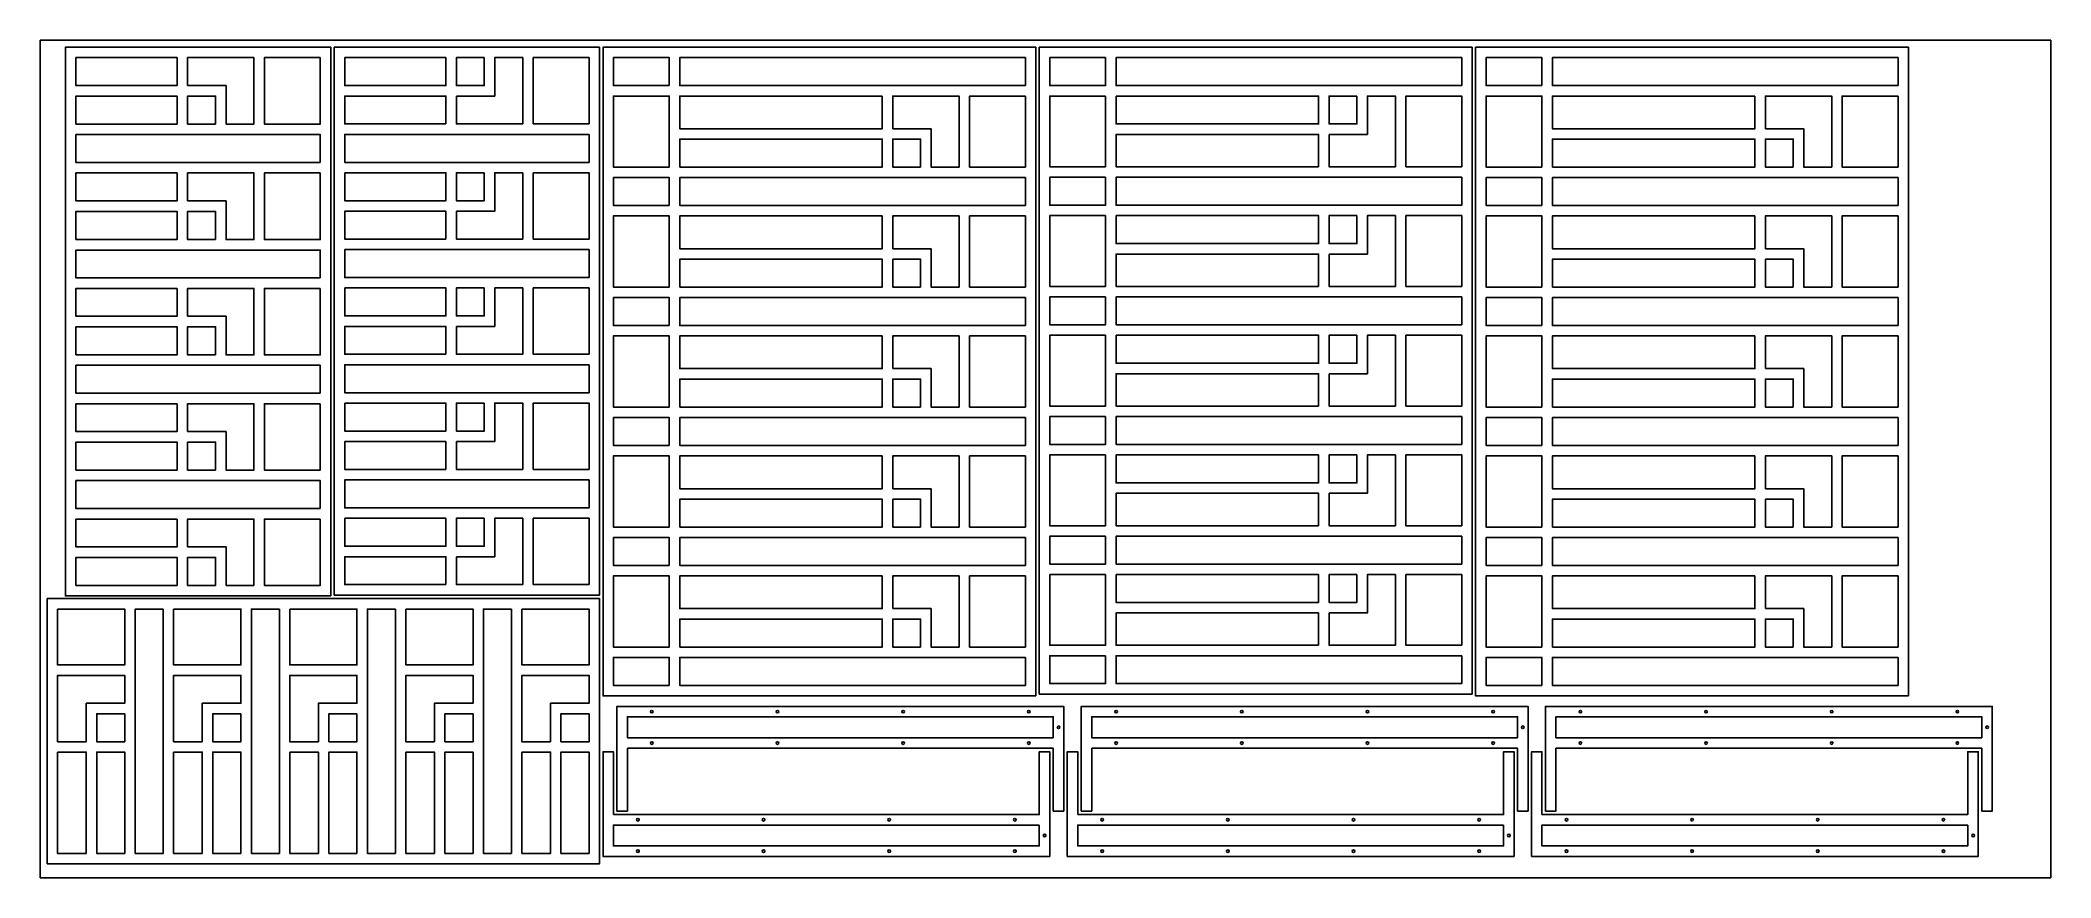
# Model space of a CAD drawing. Header units: inches. Extents: x 3295 to 3439, y -458 to -398.
import ezdxf

# ---------------------------------------------------------------- set-up
doc = ezdxf.new("R2010")
doc.units = ezdxf.units.IN
doc.header["$MEASUREMENT"] = 0
doc.layers.get('0').update_dxf_attribs({"true_color": 0xffffff})
for name, color, linetype, true_color in [('DA-ELEV-PEN2', 5, 'Continuous', 0x0000ff), ('DA-ELEV-PEN3', 4, 'Continuous', 0x00ffff), ('DA-ELEV-PEN4', 1, 'Continuous', 0xff0000)]:
    doc.layers.add(name, color=color, linetype=linetype, true_color=true_color)

# ---------------------------------------------------------------- blocks, each defined once
blk = doc.blocks.new('frame1')
at = {"layer": 'DA-ELEV-PEN2'}
for points in [[(-4.5, 0), (-4.5, 30.5), (0, 30.5), (0, 31.25), (-7.5, 31.25), (-7.5, -0.75), (0, -0.75), (0, 0)], [(-5.25, 30.5), (-5.25, 0), (-6.75, 0), (-6.75, 30.5)]]:
    blk.add_lwpolyline(points, close=True, dxfattribs=at)
for centre in [(-6, 30.88), (-7.12, 28.75), (-4.87, 28.75), (-7.12, 19.75), (-4.87, 19.75), (-7.12, 10.75), (-4.87, 10.75), (-7.12, 1.75), (-4.87, 1.75)]:
    blk.add_circle(centre, 0.0938, dxfattribs=at)

msp = doc.modelspace()

# ---------------------------------------------------------------- linework, layer by layer
at = {"layer": 'DA-ELEV-PEN3'}
for points in [[(3315.63, -437.51), (3296.63, -437.51), (3296.63, -398.2), (3315.63, -398.2)], [(3334.88, -398.2), (3315.88, -398.2), (3315.88, -437.45), (3334.88, -437.45)], [(3366.13, -444.67), (3335.13, -444.67), (3335.13, -398.2), (3366.13, -398.2)], [(3397.38, -398.2), (3366.38, -398.2), (3366.38, -444.54), (3397.38, -444.54)], [(3428.63, -444.67), (3397.63, -444.67), (3397.63, -398.2), (3428.63, -398.2)], [(3304.63, -398.95), (3304.63, -400.95), (3297.38, -400.95), (3297.38, -398.95)], [(3305.38, -400.95), (3305.38, -398.95), (3310.13, -398.95), (3310.13, -403.71), (3308.13, -403.71), (3308.13, -400.95), (3307.38, -400.95)], [(3314.88, -398.95), (3314.88, -403.71), (3310.88, -403.71), (3310.88, -398.95)], [(3316.63, -398.95), (3316.63, -400.95), (3323.88, -400.95), (3323.88, -398.95)], [(3326.63, -398.95), (3326.63, -400.95), (3324.63, -400.95), (3324.63, -398.95)], [(3324.63, -401.7), (3324.63, -403.7), (3329.38, -403.7), (3329.38, -398.95), (3327.38, -398.95), (3327.38, -401.7), (3326.63, -401.7)], [(3334.13, -403.7), (3334.13, -398.95), (3330.13, -398.95), (3330.13, -403.7)], [(3339.88, -400.95), (3339.88, -398.95), (3335.88, -398.95), (3335.88, -400.95)], [(3365.38, -400.95), (3365.38, -398.95), (3340.63, -398.95), (3340.63, -400.95)], [(3371.13, -398.95), (3371.13, -400.95), (3367.13, -400.95), (3367.13, -398.95)], [(3396.63, -398.95), (3396.63, -400.95), (3371.88, -400.95), (3371.88, -398.95)], [(3402.38, -400.95), (3402.38, -398.95), (3398.38, -398.95), (3398.38, -400.95)], [(3427.88, -400.95), (3427.88, -398.95), (3403.13, -398.95), (3403.13, -400.95)], [(3297.38, -403.71), (3297.38, -401.7), (3304.63, -401.7), (3304.63, -403.71)], [(3307.38, -403.71), (3307.38, -401.7), (3305.38, -401.7), (3305.38, -403.71)], [(3323.88, -403.7), (3323.88, -401.7), (3316.63, -401.7), (3316.63, -403.7)], [(3339.88, -406.79), (3339.88, -401.7), (3335.88, -401.7), (3335.88, -406.79)], [(3355.13, -401.7), (3355.13, -404.04), (3340.63, -404.04), (3340.63, -401.7)], [(3355.88, -404.04), (3355.88, -401.7), (3360.63, -401.7), (3360.63, -406.79), (3358.63, -406.79), (3358.63, -404.04), (3357.88, -404.04)], [(3365.38, -401.7), (3365.38, -406.79), (3361.38, -406.79), (3361.38, -401.7)], [(3371.13, -401.7), (3371.13, -406.77), (3367.13, -406.77), (3367.13, -401.7)], [(3371.88, -401.7), (3371.88, -403.7), (3386.38, -403.7), (3386.38, -401.7)], [(3389.13, -401.7), (3389.13, -403.7), (3387.13, -403.7), (3387.13, -401.7)], [(3387.13, -404.45), (3387.13, -406.77), (3391.88, -406.77), (3391.88, -401.7), (3389.88, -401.7), (3389.88, -404.45), (3389.13, -404.45)], [(3396.63, -406.77), (3396.63, -401.7), (3392.63, -401.7), (3392.63, -406.77)], [(3402.38, -406.79), (3402.38, -401.7), (3398.38, -401.7), (3398.38, -406.79)], [(3417.63, -401.7), (3417.63, -404.04), (3403.13, -404.04), (3403.13, -401.7)], [(3418.38, -404.04), (3418.38, -401.7), (3423.13, -401.7), (3423.13, -406.79), (3421.13, -406.79), (3421.13, -404.04), (3420.38, -404.04)], [(3427.88, -401.7), (3427.88, -406.79), (3423.88, -406.79), (3423.88, -401.7)], [(3314.88, -406.46), (3314.88, -404.46), (3297.38, -404.46), (3297.38, -406.46)], [(3334.13, -404.45), (3334.13, -406.45), (3316.63, -406.45), (3316.63, -404.45)], [(3386.38, -406.77), (3386.38, -404.45), (3371.88, -404.45), (3371.88, -406.77)], [(3340.63, -406.79), (3340.63, -404.79), (3355.13, -404.79), (3355.13, -406.79)], [(3357.88, -406.79), (3357.88, -404.79), (3355.88, -404.79), (3355.88, -406.79)], [(3403.13, -406.79), (3403.13, -404.79), (3417.63, -404.79), (3417.63, -406.79)], [(3420.38, -406.79), (3420.38, -404.79), (3418.38, -404.79), (3418.38, -406.79)], [(3304.63, -407.21), (3304.63, -409.21), (3297.38, -409.21), (3297.38, -407.21)], [(3305.38, -409.21), (3305.38, -407.21), (3310.13, -407.21), (3310.13, -411.98), (3308.13, -411.98), (3308.13, -409.21), (3307.38, -409.21)], [(3314.88, -407.21), (3314.88, -411.98), (3310.88, -411.98), (3310.88, -407.21)], [(3316.63, -407.2), (3316.63, -409.2), (3323.88, -409.2), (3323.88, -407.2)], [(3326.63, -407.2), (3326.63, -409.2), (3324.63, -409.2), (3324.63, -407.2)], [(3324.63, -409.95), (3324.63, -411.95), (3329.38, -411.95), (3329.38, -407.2), (3327.38, -407.2), (3327.38, -409.95), (3326.63, -409.95)], [(3334.13, -411.95), (3334.13, -407.2), (3330.13, -407.2), (3330.13, -411.95)], [(3371.13, -407.52), (3371.13, -409.52), (3367.13, -409.52), (3367.13, -407.52)], [(3396.63, -407.52), (3396.63, -409.52), (3371.88, -409.52), (3371.88, -407.52)], [(3339.88, -409.54), (3339.88, -407.54), (3335.88, -407.54), (3335.88, -409.54)], [(3365.38, -409.54), (3365.38, -407.54), (3340.63, -407.54), (3340.63, -409.54)], [(3402.38, -409.54), (3402.38, -407.54), (3398.38, -407.54), (3398.38, -409.54)], [(3427.88, -409.54), (3427.88, -407.54), (3403.13, -407.54), (3403.13, -409.54)], [(3297.38, -411.98), (3297.38, -409.96), (3304.63, -409.96), (3304.63, -411.98)], [(3307.38, -411.98), (3307.38, -409.96), (3305.38, -409.96), (3305.38, -411.98)], [(3323.88, -411.95), (3323.88, -409.95), (3316.63, -409.95), (3316.63, -411.95)], [(3339.88, -415.39), (3339.88, -410.29), (3335.88, -410.29), (3335.88, -415.39)], [(3355.13, -410.29), (3355.13, -412.64), (3340.63, -412.64), (3340.63, -410.29)], [(3355.88, -412.64), (3355.88, -410.29), (3360.63, -410.29), (3360.63, -415.39), (3358.63, -415.39), (3358.63, -412.64), (3357.88, -412.64)], [(3365.38, -410.29), (3365.38, -415.39), (3361.38, -415.39), (3361.38, -410.29)], [(3371.13, -410.27), (3371.13, -415.34), (3367.13, -415.34), (3367.13, -410.27)], [(3371.88, -410.27), (3371.88, -412.27), (3386.38, -412.27), (3386.38, -410.27)], [(3389.13, -410.27), (3389.13, -412.27), (3387.13, -412.27), (3387.13, -410.27)], [(3387.13, -413.02), (3387.13, -415.34), (3391.88, -415.34), (3391.88, -410.27), (3389.88, -410.27), (3389.88, -413.02), (3389.13, -413.02)], [(3396.63, -415.34), (3396.63, -410.27), (3392.63, -410.27), (3392.63, -415.34)], [(3402.38, -415.39), (3402.38, -410.29), (3398.38, -410.29), (3398.38, -415.39)], [(3417.63, -410.29), (3417.63, -412.64), (3403.13, -412.64), (3403.13, -410.29)], [(3418.38, -412.64), (3418.38, -410.29), (3423.13, -410.29), (3423.13, -415.39), (3421.13, -415.39), (3421.13, -412.64), (3420.38, -412.64)], [(3427.88, -410.29), (3427.88, -415.39), (3423.88, -415.39), (3423.88, -410.29)], [(3314.88, -414.73), (3314.88, -412.73), (3297.38, -412.73), (3297.38, -414.73)], [(3334.13, -412.7), (3334.13, -414.7), (3316.63, -414.7), (3316.63, -412.7)], [(3386.38, -415.34), (3386.38, -413.02), (3371.88, -413.02), (3371.88, -415.34)], [(3340.63, -415.39), (3340.63, -413.39), (3355.13, -413.39), (3355.13, -415.39)], [(3357.88, -415.39), (3357.88, -413.39), (3355.88, -413.39), (3355.88, -415.39)], [(3403.13, -415.39), (3403.13, -413.39), (3417.63, -413.39), (3417.63, -415.39)], [(3420.38, -415.39), (3420.38, -413.39), (3418.38, -413.39), (3418.38, -415.39)], [(3304.63, -415.48), (3304.63, -417.48), (3297.38, -417.48), (3297.38, -415.48)], [(3305.38, -417.48), (3305.38, -415.48), (3310.13, -415.48), (3310.13, -420.24), (3308.13, -420.24), (3308.13, -417.48), (3307.38, -417.48)], [(3314.88, -415.48), (3314.88, -420.24), (3310.88, -420.24), (3310.88, -415.48)], [(3316.63, -415.45), (3316.63, -417.45), (3323.88, -417.45), (3323.88, -415.45)], [(3326.63, -415.45), (3326.63, -417.45), (3324.63, -417.45), (3324.63, -415.45)], [(3324.63, -418.2), (3324.63, -420.2), (3329.38, -420.2), (3329.38, -415.45), (3327.38, -415.45), (3327.38, -418.2), (3326.63, -418.2)], [(3334.13, -420.2), (3334.13, -415.45), (3330.13, -415.45), (3330.13, -420.2)], [(3339.88, -418.14), (3339.88, -416.14), (3335.88, -416.14), (3335.88, -418.14)], [(3365.38, -418.14), (3365.38, -416.14), (3340.63, -416.14), (3340.63, -418.14)], [(3371.13, -416.09), (3371.13, -418.09), (3367.13, -418.09), (3367.13, -416.09)], [(3396.63, -416.09), (3396.63, -418.09), (3371.88, -418.09), (3371.88, -416.09)], [(3402.38, -418.14), (3402.38, -416.14), (3398.38, -416.14), (3398.38, -418.14)], [(3427.88, -418.14), (3427.88, -416.14), (3403.13, -416.14), (3403.13, -418.14)], [(3297.38, -420.24), (3297.38, -418.23), (3304.63, -418.23), (3304.63, -420.24)], [(3307.38, -420.24), (3307.38, -418.23), (3305.38, -418.23), (3305.38, -420.24)], [(3323.88, -420.2), (3323.88, -418.2), (3316.63, -418.2), (3316.63, -420.2)], [(3339.88, -423.98), (3339.88, -418.89), (3335.88, -418.89), (3335.88, -423.98)], [(3355.13, -418.89), (3355.13, -421.23), (3340.63, -421.23), (3340.63, -418.89)], [(3355.88, -421.23), (3355.88, -418.89), (3360.63, -418.89), (3360.63, -423.98), (3358.63, -423.98), (3358.63, -421.23), (3357.88, -421.23)], [(3365.38, -418.89), (3365.38, -423.98), (3361.38, -423.98), (3361.38, -418.89)], [(3371.13, -418.84), (3371.13, -423.91), (3367.13, -423.91), (3367.13, -418.84)], [(3371.88, -418.84), (3371.88, -420.84), (3386.38, -420.84), (3386.38, -418.84)], [(3389.13, -418.84), (3389.13, -420.84), (3387.13, -420.84), (3387.13, -418.84)], [(3387.13, -421.59), (3387.13, -423.91), (3391.88, -423.91), (3391.88, -418.84), (3389.88, -418.84), (3389.88, -421.59), (3389.13, -421.59)], [(3396.63, -423.91), (3396.63, -418.84), (3392.63, -418.84), (3392.63, -423.91)], [(3402.38, -423.98), (3402.38, -418.89), (3398.38, -418.89), (3398.38, -423.98)], [(3417.63, -418.89), (3417.63, -421.23), (3403.13, -421.23), (3403.13, -418.89)], [(3418.38, -421.23), (3418.38, -418.89), (3423.13, -418.89), (3423.13, -423.98), (3421.13, -423.98), (3421.13, -421.23), (3420.38, -421.23)], [(3427.88, -418.89), (3427.88, -423.98), (3423.88, -423.98), (3423.88, -418.89)], [(3314.88, -422.99), (3314.88, -420.99), (3297.38, -420.99), (3297.38, -422.99)], [(3334.13, -420.95), (3334.13, -422.95), (3316.63, -422.95), (3316.63, -420.95)], [(3386.38, -423.91), (3386.38, -421.59), (3371.88, -421.59), (3371.88, -423.91)], [(3340.63, -423.98), (3340.63, -421.98), (3355.13, -421.98), (3355.13, -423.98)], [(3357.88, -423.98), (3357.88, -421.98), (3355.88, -421.98), (3355.88, -423.98)], [(3403.13, -423.98), (3403.13, -421.98), (3417.63, -421.98), (3417.63, -423.98)], [(3420.38, -423.98), (3420.38, -421.98), (3418.38, -421.98), (3418.38, -423.98)], [(3304.63, -423.74), (3304.63, -425.74), (3297.38, -425.74), (3297.38, -423.74)], [(3305.38, -425.74), (3305.38, -423.74), (3310.13, -423.74), (3310.13, -428.5), (3308.13, -428.5), (3308.13, -425.74), (3307.38, -425.74)], [(3314.88, -423.74), (3314.88, -428.5), (3310.88, -428.5), (3310.88, -423.74)], [(3316.63, -423.7), (3316.63, -425.7), (3323.88, -425.7), (3323.88, -423.7)], [(3326.63, -423.7), (3326.63, -425.7), (3324.63, -425.7), (3324.63, -423.7)], [(3324.63, -426.45), (3324.63, -428.45), (3329.38, -428.45), (3329.38, -423.7), (3327.38, -423.7), (3327.38, -426.45), (3326.63, -426.45)], [(3334.13, -428.45), (3334.13, -423.7), (3330.13, -423.7), (3330.13, -428.45)], [(3339.88, -426.73), (3339.88, -424.73), (3335.88, -424.73), (3335.88, -426.73)], [(3365.38, -426.73), (3365.38, -424.73), (3340.63, -424.73), (3340.63, -426.73)], [(3371.13, -424.66), (3371.13, -426.66), (3367.13, -426.66), (3367.13, -424.66)], [(3396.63, -424.66), (3396.63, -426.66), (3371.88, -426.66), (3371.88, -424.66)], [(3402.38, -426.73), (3402.38, -424.73), (3398.38, -424.73), (3398.38, -426.73)], [(3427.88, -426.73), (3427.88, -424.73), (3403.13, -424.73), (3403.13, -426.73)], [(3297.38, -428.5), (3297.38, -426.49), (3304.63, -426.49), (3304.63, -428.5)], [(3307.38, -428.5), (3307.38, -426.49), (3305.38, -426.49), (3305.38, -428.5)], [(3323.88, -428.45), (3323.88, -426.45), (3316.63, -426.45), (3316.63, -428.45)], [(3339.88, -432.58), (3339.88, -427.48), (3335.88, -427.48), (3335.88, -432.58)], [(3355.13, -427.48), (3355.13, -429.83), (3340.63, -429.83), (3340.63, -427.48)], [(3355.88, -429.83), (3355.88, -427.48), (3360.63, -427.48), (3360.63, -432.58), (3358.63, -432.58), (3358.63, -429.83), (3357.88, -429.83)], [(3365.38, -427.48), (3365.38, -432.58), (3361.38, -432.58), (3361.38, -427.48)], [(3371.13, -427.41), (3371.13, -432.48), (3367.13, -432.48), (3367.13, -427.41)], [(3371.88, -427.41), (3371.88, -429.41), (3386.38, -429.41), (3386.38, -427.41)], [(3389.13, -427.41), (3389.13, -429.41), (3387.13, -429.41), (3387.13, -427.41)], [(3387.13, -430.16), (3387.13, -432.48), (3391.88, -432.48), (3391.88, -427.41), (3389.88, -427.41), (3389.88, -430.16), (3389.13, -430.16)], [(3396.63, -432.48), (3396.63, -427.41), (3392.63, -427.41), (3392.63, -432.48)], [(3402.38, -432.58), (3402.38, -427.48), (3398.38, -427.48), (3398.38, -432.58)], [(3417.63, -427.48), (3417.63, -429.83), (3403.13, -429.83), (3403.13, -427.48)], [(3418.38, -429.83), (3418.38, -427.48), (3423.13, -427.48), (3423.13, -432.58), (3421.13, -432.58), (3421.13, -429.83), (3420.38, -429.83)], [(3427.88, -427.48), (3427.88, -432.58), (3423.88, -432.58), (3423.88, -427.48)], [(3314.88, -431.25), (3314.88, -429.25), (3297.38, -429.25), (3297.38, -431.25)], [(3334.13, -429.2), (3334.13, -431.2), (3316.63, -431.2), (3316.63, -429.2)], [(3386.38, -432.48), (3386.38, -430.16), (3371.88, -430.16), (3371.88, -432.48)], [(3316.63, -431.95), (3316.63, -433.95), (3323.88, -433.95), (3323.88, -431.95)], [(3326.63, -431.95), (3326.63, -433.95), (3324.63, -433.95), (3324.63, -431.95)], [(3324.63, -434.7), (3324.63, -436.7), (3329.38, -436.7), (3329.38, -431.95), (3327.38, -431.95), (3327.38, -434.7), (3326.63, -434.7)], [(3334.13, -436.7), (3334.13, -431.95), (3330.13, -431.95), (3330.13, -436.7)], [(3340.63, -432.58), (3340.63, -430.58), (3355.13, -430.58), (3355.13, -432.58)], [(3357.88, -432.58), (3357.88, -430.58), (3355.88, -430.58), (3355.88, -432.58)], [(3403.13, -432.58), (3403.13, -430.58), (3417.63, -430.58), (3417.63, -432.58)], [(3420.38, -432.58), (3420.38, -430.58), (3418.38, -430.58), (3418.38, -432.58)], [(3304.63, -432), (3304.63, -434), (3297.38, -434), (3297.38, -432)], [(3305.38, -434), (3305.38, -432), (3310.13, -432), (3310.13, -436.76), (3308.13, -436.76), (3308.13, -434), (3307.38, -434)], [(3314.88, -432), (3314.88, -436.76), (3310.88, -436.76), (3310.88, -432)], [(3339.88, -435.33), (3339.88, -433.33), (3335.88, -433.33), (3335.88, -435.33)], [(3365.38, -435.33), (3365.38, -433.33), (3340.63, -433.33), (3340.63, -435.33)], [(3371.13, -433.23), (3371.13, -435.23), (3367.13, -435.23), (3367.13, -433.23)], [(3396.63, -433.23), (3396.63, -435.23), (3371.88, -435.23), (3371.88, -433.23)], [(3402.38, -435.33), (3402.38, -433.33), (3398.38, -433.33), (3398.38, -435.33)], [(3427.88, -435.33), (3427.88, -433.33), (3403.13, -433.33), (3403.13, -435.33)], [(3297.38, -436.76), (3297.38, -434.75), (3304.63, -434.75), (3304.63, -436.76)], [(3307.38, -436.76), (3307.38, -434.75), (3305.38, -434.75), (3305.38, -436.76)], [(3323.88, -436.7), (3323.88, -434.7), (3316.63, -434.7), (3316.63, -436.7)], [(3339.88, -441.17), (3339.88, -436.08), (3335.88, -436.08), (3335.88, -441.17)], [(3355.13, -436.08), (3355.13, -438.42), (3340.63, -438.42), (3340.63, -436.08)], [(3355.88, -438.42), (3355.88, -436.08), (3360.63, -436.08), (3360.63, -441.17), (3358.63, -441.17), (3358.63, -438.42), (3357.88, -438.42)], [(3365.38, -436.08), (3365.38, -441.17), (3361.38, -441.17), (3361.38, -436.08)], [(3371.13, -435.98), (3371.13, -441.04), (3367.13, -441.04), (3367.13, -435.98)], [(3371.88, -435.98), (3371.88, -437.98), (3386.38, -437.98), (3386.38, -435.98)], [(3389.13, -435.98), (3389.13, -437.98), (3387.13, -437.98), (3387.13, -435.98)], [(3387.13, -438.73), (3387.13, -441.04), (3391.88, -441.04), (3391.88, -435.98), (3389.88, -435.98), (3389.88, -438.73), (3389.13, -438.73)], [(3396.63, -441.04), (3396.63, -435.98), (3392.63, -435.98), (3392.63, -441.04)], [(3402.38, -441.17), (3402.38, -436.08), (3398.38, -436.08), (3398.38, -441.17)], [(3417.63, -436.08), (3417.63, -438.42), (3403.13, -438.42), (3403.13, -436.08)], [(3418.38, -438.42), (3418.38, -436.08), (3423.13, -436.08), (3423.13, -441.17), (3421.13, -441.17), (3421.13, -438.42), (3420.38, -438.42)], [(3427.88, -436.08), (3427.88, -441.17), (3423.88, -441.17), (3423.88, -436.08)], [(3334.88, -437.7), (3334.88, -456.7), (3295.32, -456.7), (3295.32, -437.7)], [(3296.07, -438.45), (3300.88, -438.45), (3300.88, -442.45), (3296.07, -442.45)], [(3303.63, -438.45), (3301.63, -438.45), (3301.63, -455.95), (3303.63, -455.95)], [(3304.38, -438.45), (3309.2, -438.45), (3309.2, -442.45), (3304.38, -442.45)], [(3311.95, -438.45), (3309.95, -438.45), (3309.95, -455.95), (3311.95, -455.95)], [(3312.7, -438.45), (3317.51, -438.45), (3317.51, -442.45), (3312.7, -442.45)], [(3320.26, -438.45), (3318.26, -438.45), (3318.26, -455.95), (3320.26, -455.95)], [(3321.01, -438.45), (3325.82, -438.45), (3325.82, -442.45), (3321.01, -442.45)], [(3328.57, -438.45), (3326.57, -438.45), (3326.57, -455.95), (3328.57, -455.95)], [(3329.32, -438.45), (3334.13, -438.45), (3334.13, -442.45), (3329.32, -442.45)], [(3340.63, -441.17), (3340.63, -439.17), (3355.13, -439.17), (3355.13, -441.17)], [(3357.88, -441.17), (3357.88, -439.17), (3355.88, -439.17), (3355.88, -441.17)], [(3386.38, -441.04), (3386.38, -438.73), (3371.88, -438.73), (3371.88, -441.04)], [(3403.13, -441.17), (3403.13, -439.17), (3417.63, -439.17), (3417.63, -441.17)], [(3420.38, -441.17), (3420.38, -439.17), (3418.38, -439.17), (3418.38, -441.17)], [(3339.88, -443.92), (3339.88, -441.92), (3335.88, -441.92), (3335.88, -443.92)], [(3365.38, -443.92), (3365.38, -441.92), (3340.63, -441.92), (3340.63, -443.92)], [(3371.13, -441.79), (3371.13, -443.79), (3367.13, -443.79), (3367.13, -441.79)], [(3396.63, -441.79), (3396.63, -443.79), (3371.88, -443.79), (3371.88, -441.79)], [(3402.38, -443.92), (3402.38, -441.92), (3398.38, -441.92), (3398.38, -443.92)], [(3427.88, -443.92), (3427.88, -441.92), (3403.13, -441.92), (3403.13, -443.92)], [(3298.12, -447.95), (3296.07, -447.95), (3296.07, -443.2), (3300.88, -443.2), (3300.88, -445.2), (3298.12, -445.2), (3298.12, -445.95)], [(3306.43, -447.95), (3304.38, -447.95), (3304.38, -443.2), (3309.2, -443.2), (3309.2, -445.2), (3306.43, -445.2), (3306.43, -445.95)], [(3314.75, -447.95), (3312.7, -447.95), (3312.7, -443.2), (3317.51, -443.2), (3317.51, -445.2), (3314.75, -445.2), (3314.75, -445.95)], [(3323.06, -447.95), (3321.01, -447.95), (3321.01, -443.2), (3325.82, -443.2), (3325.82, -445.2), (3323.06, -445.2), (3323.06, -445.95)], [(3331.37, -447.95), (3329.32, -447.95), (3329.32, -443.2), (3334.13, -443.2), (3334.13, -445.2), (3331.37, -445.2), (3331.37, -445.95)], [(3300.88, -445.95), (3298.87, -445.95), (3298.87, -447.95), (3300.88, -447.95)], [(3309.2, -445.95), (3307.18, -445.95), (3307.18, -447.95), (3309.2, -447.95)], [(3317.51, -445.95), (3315.5, -445.95), (3315.5, -447.95), (3317.51, -447.95)], [(3325.82, -445.95), (3323.81, -445.95), (3323.81, -447.95), (3325.82, -447.95)], [(3334.13, -445.95), (3332.12, -445.95), (3332.12, -447.95), (3334.13, -447.95)], [(3296.07, -448.7), (3298.12, -448.7), (3298.12, -455.95), (3296.07, -455.95)], [(3300.88, -455.95), (3298.87, -455.95), (3298.87, -448.7), (3300.88, -448.7)], [(3304.38, -448.7), (3306.43, -448.7), (3306.43, -455.95), (3304.38, -455.95)], [(3309.2, -455.95), (3307.18, -455.95), (3307.18, -448.7), (3309.2, -448.7)], [(3312.7, -448.7), (3314.75, -448.7), (3314.75, -455.95), (3312.7, -455.95)], [(3317.51, -455.95), (3315.5, -455.95), (3315.5, -448.7), (3317.51, -448.7)], [(3321.01, -448.7), (3323.06, -448.7), (3323.06, -455.95), (3321.01, -455.95)], [(3325.82, -455.95), (3323.81, -455.95), (3323.81, -448.7), (3325.82, -448.7)], [(3329.32, -448.7), (3331.37, -448.7), (3331.37, -455.95), (3329.32, -455.95)], [(3334.13, -455.95), (3332.12, -455.95), (3332.12, -448.7), (3334.13, -448.7)]]:
    msp.add_lwpolyline(points, close=True, dxfattribs=at)
at = {"layer": 'DA-ELEV-PEN4'}
msp.add_lwpolyline([(3438.82, -397.7), (3438.82, -457.7), (3294.82, -457.7), (3294.82, -397.7)], close=True, dxfattribs=at)

# ---------------------------------------------------------------- block references
at = {"rotation": 270}
for p in [(3336.88, -452.92), (3370.13, -452.92), (3403.38, -452.92)]:
    msp.add_blockref('frame1', p, dxfattribs=at)
at = {"xscale": -1, "rotation": 270}
for p in [(3335.88, -448.67), (3369.13, -448.67), (3402.38, -448.67)]:
    msp.add_blockref('frame1', p, dxfattribs=at)

doc.saveas('drawing.dxf')
